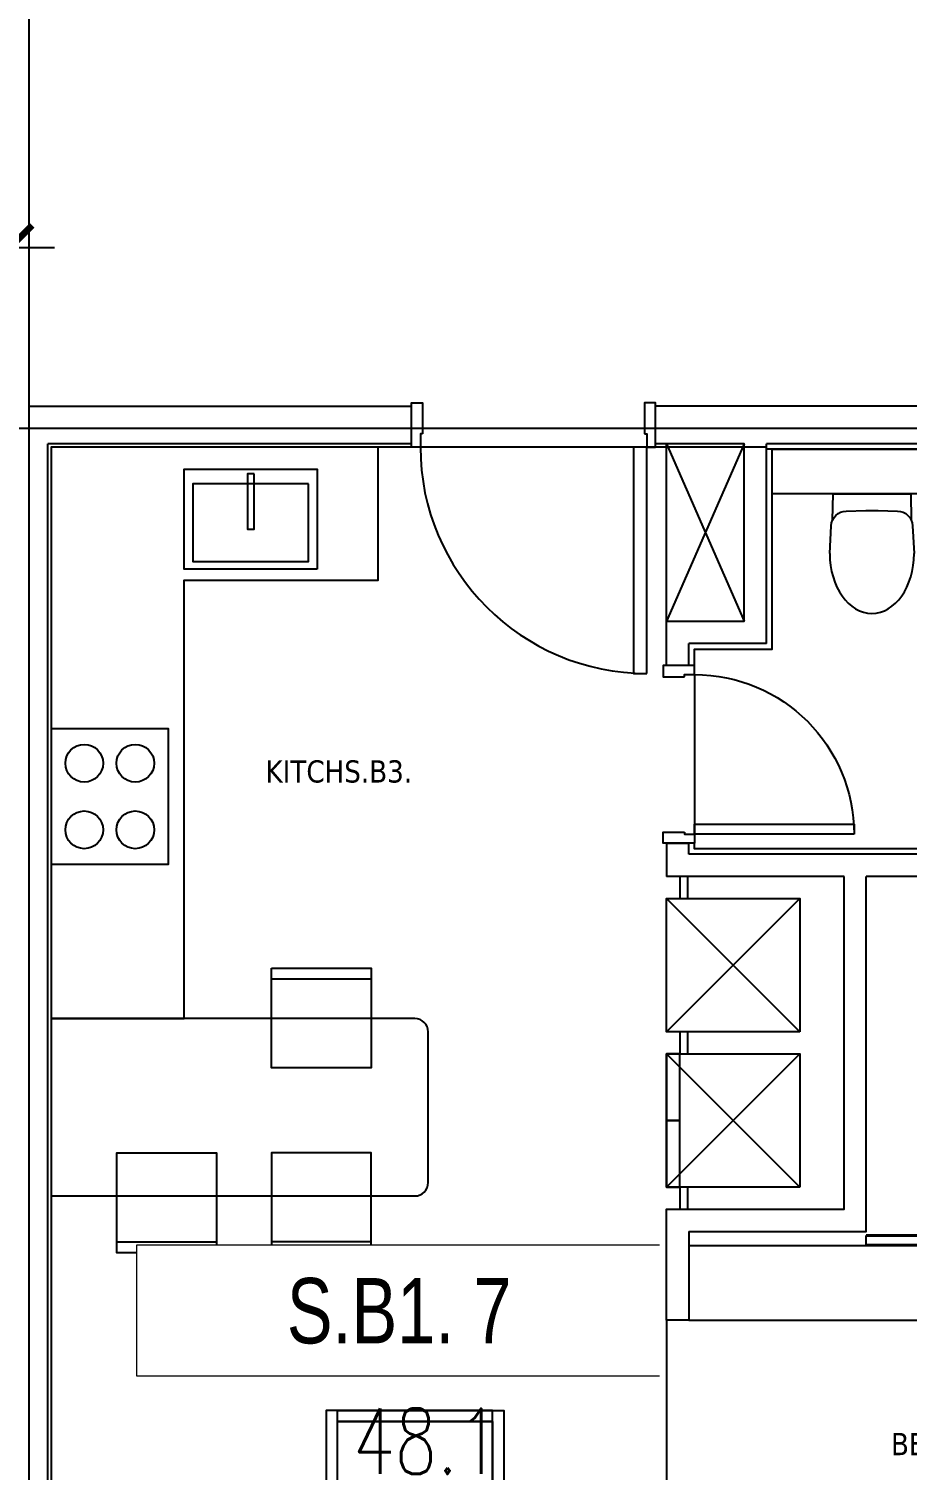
# Model space of a CAD drawing. Header units: millimetres. Extents: x -361699137 to 361252145, y -356478932 to 356523199.
# Drawn here: x -16523 to -12564, y 10875 to 17370 of the extents above; entities that cross this region are included whole.
import ezdxf
from ezdxf.enums import TextEntityAlignment as Align
from ezdxf.xclip import XClip

# ---------------------------------------------------------------- set-up
doc = ezdxf.new("R2010")
doc.units = ezdxf.units.MM
doc.header["$LTSCALE"] = 100
doc.header["$MEASUREMENT"] = 0
doc.header["$XCLIPFRAME"] = 0
doc.set_wipeout_variables(frame=1)
doc.linetypes.add('220126_HDN_HBA typical plan$0$HIDDEN', pattern=[0.375, 0.25, -0.125])
doc.linetypes.add('ACAD_ISO03W100', pattern=[30, 12, -18])
for name, color, linetype in [('1VinaPVC-Text', 9, 'Continuous'), ('A-_FURN----_E-_N', 251, 'Continuous'), ('A-ANNO-ROOM', 50, 'Continuous'), ('IDEA - dim', 251, 'Continuous'), ('KC', 5, 'Continuous'), ('KT-Net manh', 139, 'Continuous'), ('KT-Tuong', 1, 'Continuous')]:
    doc.layers.add(name, color=color, linetype=linetype)
doc.layers.add('dien tich thong thuy', color=3, linetype='Continuous', plot=False)
for name, color, linetype, lineweight in [('KT-Chuviet', 255, 'Continuous', 15), ('KT-Net thay', 7, 'Continuous', 15), ('KT-Net truc', 18, 'Continuous', 15)]:
    doc.layers.add(name, color=color, linetype=linetype, lineweight=lineweight)
doc.styles.add('220126_HDN_HBA typical plan$0$211210_HDN_HBA_TYPICAL PLAN CORE OPT 1$0$HBA-Text', font='GOTHIC.TTF')
doc.styles.add('Arial Narrow', font='ARIALN.TTF')
doc.styles.add('font unicode ccu', font='arial.ttf')
doc.styles.add('ROMANS', font='ROMANS.SHX')
doc.styles.add('Tahoma', font='tahoma.ttf')
doc.dimstyles.new('ccu12-200', dxfattribs={"dimscale": 200, "dimtxt": 2.5, "dimasz": 1, "dimexe": 1, "dimexo": 2, "dimgap": 1, "dimtad": 1, "dimdec": 0, "dimdsep": 46, "dimtxsty": 'Arial Narrow', "dimblk": 'ARCHTICK', "dimcen": -1, "dimdle": 1, "dimclrd": 256, "dimclre": 256, "dimclrt": 3, "dimadec": 0, "dimazin": 2, "dimtfac": 0.1, "dimtdec": 0, "dimtmove": 0, "dimatfit": 1, "dimldrblk": 'ARCHTICK', "dimfxl": 1, "dimtvp": 0.8333333333333334, "dimtolj": 1, "dimtzin": 12, "dimarcsym": 0})

# ---------------------------------------------------------------- blocks, each defined once
blk = doc.blocks.new('*U204')
at = {"ltscale": 5}
blk.add_lwpolyline([(305, -530), (305, -1.13686837721616e-13), (-305, 0), (-305, -530)], close=True, dxfattribs=at)
for centre in [(-150, -150), (150, -150.0000000000001), (-150, -380), (150, -380)]:
    blk.add_circle(centre, 85, dxfattribs=at)
blk = doc.blocks.new('*U206')
at = {"layer": 'A-_FURN----_E-_N', "linetype": 'Continuous'}
for points in [[(-899.9999999999709, 600), (-899.9999999999709, 1000), (-1349.999999999971, 1000), (-1349.999999999971, 600)], [(-900.0000000000291, -1000), (-900.0000000000291, 1000), (900.0000000000291, 1000), (900.0000000000291, -1000)], [(-880.0000000000291, -980), (-880.0000000000291, 980), (880.0000000000291, 980), (880.0000000000291, -980)], [(1350.000000000029, 600), (1350.000000000029, 1000), (900.0000000000291, 1000), (900.0000000000291, 600)]]:
    blk.add_lwpolyline(points, close=True, dxfattribs=at)
at = {"layer": 'A-_FURN----_E-_N', "linetype": '220126_HDN_HBA typical plan$0$HIDDEN', "ltscale": 500}
blk.add_lwpolyline([(-900.0000000000291, -1000), (-900.0000000000291, 1000), (900.0000000000291, 1000), (900.0000000000291, -1000)], close=True, dxfattribs=at)
at = {"layer": 'A-_FURN----_E-_N', "linetype": 'Continuous'}
for points in [[(-54.9999999999709, 580), (-54.9999999999709, 880), (-655.605454891891, 880), (-655.605454891891, 480), (-448.1151331290312, 480)], [(645.6054548844986, 580), (645.6054548844986, 880), (45.0000000000291, 880), (45.0000000000291, 580)], [(-880.0000000000291, 248.6659454330802), (-326.2632651105232, 580), (880.0000000000291, 580), (880.0000000000291, 480), (-326.2632651105232, 480), (-326.2632651105232, 580), (-326.2632651105232, 248.6659454330802), (-880.0000000000291, 248.6659454330802)]]:
    blk.add_lwpolyline(points, dxfattribs=at)
blk = doc.blocks.new('220126_HDN_HBA typical plan$0$210902_YS plan 330pm ver13$0$TOTO-WC-CW822J')
at = {"color": 0}
blk.add_lwpolyline([(-177.2072506700642, -119.1915361834399), (-175, 0), (175, 0), (177.2072506700642, -119.1915361836145)], dxfattribs=at)
blk.add_lwpolyline([(-190, -270), (-183.3947591906181, -144.5004246227618, -0.3908696114996718), (-115.4352058441145, -78.20653349565691), (-27.76706723973621, -75.77130742336158, -0.01388621073825284), (27.76706724101678, -75.77130742336158), (115.4352058439981, -78.20653349565691, -0.3908696114996718), (183.3947591905016, -144.5004246227618), (190, -270)], format="xyb", dxfattribs=at)
blk.add_ellipse((0, -270), major_axis=(0, -270), ratio=0.7037037037037037, start_param=4.71238898038469, end_param=7.853981633974483, dxfattribs=at)
blk = doc.blocks.new('*U205')
at = {"ltscale": 5}
for points in [[(-300, -450), (300, -450), (300, 0), (-300, 0)], [(-15, -20), (15, -20), (15, -270), (-15, -270)], [(-261, -65), (261, -65), (261, -415), (-261, -415)]]:
    blk.add_lwpolyline(points, close=True, dxfattribs=at)
blk = doc.blocks.new('d800')
blk.add_line((760, 70), (40, 70))
for points in [[(40, 790), (40, 70), (85, 70), (85, 790)], [(50, 25), (40, 25), (40, 70), (0, 70), (0, -70), (50, -70)], [(750, 25), (760, 25), (760, 70), (800, 70), (800, -70), (750, -70)]]:
    blk.add_lwpolyline(points, close=True)
blk.add_arc((40, 70), 720, 0, 90)
blk = doc.blocks.new('15')
at = {"layer": 'A-_FURN----_E-_N'}
for p, q in [((3775.000000281259, 4365.000000000107, -2.478332509891004e-05), (4115.000000000015, 4365.000000000107, -2.478332509890831e-05)), ((4115, 4315.000000000107, -2.478332509890926e-05), (2975.000002559274, 4315.000000000107, -2.478332509890926e-05))]:
    blk.add_line(p, q, dxfattribs=at)
at = {"layer": 'IDEA - dim'}
for p, q in [((1724.999999996275, 7930), (1724.999999996275, 8100)), ((2875.000003168359, 7129.999997236184), (2875.000003688037, 7930)), ((3324.999999353662, 7029.999996854924), (3325.000003045425, 7030.000003049732)), ((2874.999999353662, 6879.999997236126), (2875.000003045425, 6880.000002287212)), ((2999.999999634922, 6129.999998246261), (2874.999999955297, 6129.999998246261)), ((2975.000002559274, 3979.999994852988), (4114.999999998137, 3979.999994852988))]:
    blk.add_line(p, q, dxfattribs=at)
for points in [[(1775.000000007451, 7975.000000000058), (1765.000000007451, 7975.000000000058), (1765.000000007451, 7915.000000000058), (1725.000000007451, 7915.000000000058), (1725.000000007451, 8115.000000000058), (1775.000000007451, 8115.000000000058)], [(2775.000000007451, 7975.000000000058), (2785.000000007451, 7975.000000000058), (2785.000000007451, 7915.000000000058), (2825.000000007451, 7915.000000000058), (2825.000000007451, 8115.000000000058), (2775.000000007451, 8115.000000000058)], [(2785.000000007451, 6894.999999999651), (2785.000000007451, 7914.999999999651), (2725.000000007451, 7914.999999999651), (2725.000000007451, 6894.999999999651)], [(3350.000001376495, 7905), (4250.000001834705, 7905), (4250.000001834705, 7705), (3350.000001376495, 7705)], [(2934.999999891967, 5979.999987038027), (2935.000002559274, 5879.999992185039), (2971.000002559274, 5879.999992185039), (2971.000002559274, 5979.999987038027)], [(3475.000002559274, 5279.999992185039), (2875.000002559274, 5279.999992185039), (2875.000002559274, 5879.999992185039), (3475.000002559274, 5879.999992185039)], [(1093.376600351228, 5566.983968055807), (1543.376600351228, 5566.983968055807), (1543.376600351228, 5116.983968055807), (1093.376600351228, 5116.983968055807)], [(1093.376600351228, 5566.983968055807), (1543.376600351228, 5566.983968055807), (1543.376600351228, 5516.983968055807), (1093.376600351228, 5516.983968055807)], [(2934.999997224659, 5279.999989706033), (2934.999999891967, 5179.999994853046), (2970.999999891967, 5179.999994853046), (2970.999999891967, 5279.999989706033)], [(3474.999999891967, 4579.999994853046), (2874.999999891967, 4579.999994853046), (2874.999999891967, 5179.999994853046), (3474.999999891967, 5179.999994853046)], [(2934.999999891967, 5179.999994853046), (2874.999999891967, 5179.999994853046), (2874.999999891967, 4879.999994853046), (2934.999999891967, 4879.999994853046)], [(2934.999999891967, 4879.999994853046), (2874.999999891967, 4879.999994853046), (2874.999999891967, 4579.999994853046), (2934.999999891967, 4579.999994853046)], [(846.6348699871887, 4283.634093876113), (396.6348699871887, 4283.634093876113), (396.6348699871887, 4733.634093876113), (846.6348699871887, 4733.634093876113)], [(1093.376600351228, 4283.634093876113), (1543.376600351228, 4283.634093876113), (1543.376600351228, 4733.634093876113), (1093.376600351228, 4733.634093876113)], [(2934.999999891967, 4579.999994853046), (2935.000002559274, 4480.000000000058), (2971.000002559274, 4480.000000000058), (2971.000002559274, 4579.999994853046)], [(846.6348699871887, 4283.634093876113), (396.6348699871887, 4283.634093876113), (396.6348699871887, 4333.634093876113), (846.6348699871887, 4333.634093876113)], [(1093.376600351228, 4283.634093876113), (1543.376600351228, 4283.634093876113), (1543.376600351228, 4333.634093876113), (1093.376600351228, 4333.634093876113)], [(1390.677188739181, 3075.738865847932), (1390.677188739181, 3523.743899913039), (2090.677188739181, 3523.743899913039), (2090.677188739181, 3573.743899913039), (1340.677188739181, 3573.743899913039), (1340.677188739181, 3075.738865847932)], [(2090.677188739181, 3075.738865847932), (2090.677188739181, 3523.743899913039), (1390.677188739181, 3523.743899913039), (1390.677188739181, 3573.743899913039), (2140.677188739181, 3573.743899913039), (2140.677188739181, 3075.738865847932)], [(2090.677188739181, 3523.743899913039), (2090.677188739181, 2923.743899913039), (1390.677188739181, 2923.743899913039), (1390.677188739181, 3523.743899913039)]]:
    blk.add_lwpolyline(points, close=True, dxfattribs=at)
for points in [[(700.0057077259262, 7915), (100.0057077259262, 7915), (100.0057077259262, 5339.999999999942), (700.0057077259262, 5339.999999999942), (700.0057077259262, 7315), (1575.005707724064, 7314.999999999942), (1575.005707724064, 7914.999999999942)], [(4115, 6104.999999256397), (2999.999999975786, 6104.999999256397), (2999.999999955297, 6129.999998246261)]]:
    blk.add_lwpolyline(points, dxfattribs=at)
blk.add_lwpolyline([(100.0057077259262, 4539.999999999942), (1740.005707722201, 4540, 0.414213562373095), (1800.005707722201, 4600), (1800.005707722201, 5280, 0.414213562373095), (1740.005707722201, 5340), (100.0057077259262, 5339.999999999942)], format="xyb", close=True, dxfattribs=at)
at = {"layer": 'IDEA - dim', "elevation": -2.478332509890926e-05}
blk.add_lwpolyline([(3775.000000281259, 4319.793337935223), (3775.000000281259, 4359.793337935223), (4575.000000281259, 4359.793337935223), (4575.000000281259, 4319.793337935223)], close=True, dxfattribs=at)
at = {"layer": 'IDEA - dim'}
blk.add_arc((2785.000000007451, 7914.999999999651), 1020, 180, 270, dxfattribs=at)
at = {"layer": 'KT-Net manh', "linetype": 'ACAD_ISO03W100', "ltscale": 4}
for p, q in [((3225.000003688037, 7930), (2875.000003168359, 7129.999997236184)), ((2875.000003688037, 7930), (3225.000003376976, 7129.999997236126)), ((3475.000002559274, 5879.999992185039), (2875.000002559274, 5279.999992185039)), ((2875.000002559274, 5879.999992185039), (3475.000002559274, 5279.999992185039)), ((3474.999999891967, 5179.999994853046), (2874.999999891967, 4579.999994853046)), ((2874.999999891967, 5179.999994853046), (3474.999999891967, 4579.999994853046)), ((2874.999999996275, 3979.999994853046), (2874.999999996275, 3000))]:
    blk.add_line(p, q, dxfattribs=at)
at = {"layer": 'KT-Net manh'}
for points in [[(1724.999999994412, 7915), (100.0057077259262, 7915), (100.0057077259262, 3015.000000000611), (264.999971461395, 3015.000000000611), (265.0054413653706, 139.9999999808506)], [(2999.999999314547, 6929.999998246261), (2999.999999294057, 7004.999997236126), (3350.000004667789, 7004.999997236126), (3350.000003671274, 7905), (5449.999999998137, 7905), (5449.999999998137, 6105), (4950.000000001863, 6105)]]:
    blk.add_lwpolyline(points, dxfattribs=at)
at = {"layer": 'KT-Tuong'}
for p, q in [((0.005707725897082128, 8100.000000000004, 7.59482372829634e-05), (1724.999999996275, 8100.000000000058)), ((1724.999999994383, 7930), (85.00570772589708, 7930, 7.220584799043882e-05)), ((85.00570772589708, 3000, 7.594823728296514e-05), (85.00570772589708, 7930, 7.594823728296514e-05)), ((5474.999999998137, 7930), (3325.000003688037, 7930)), ((3325.000003045425, 7029.999997236126), (3325.000003688037, 7930)), ((3325.000003045425, 7029.999997236126), (2974.999999273568, 7029.999997236126)), ((2974.999999312684, 6929.99999824632), (2974.999999273568, 7029.999997236126)), ((2999.999999634922, 6929.999998246261), (2875.000003075227, 6929.999998246203)), ((2874.999999996275, 6129.999998246261), (2874.999999996275, 5979.999997236126)), ((2874.999999996275, 6129.999998246261), (2974.999999955297, 6129.999998246261)), ((2974.999999996275, 6079.999996441649), (2974.999999955297, 6129.999998246261)), ((4115, 6079.999999256397), (2974.999999996275, 6079.999996441649)), ((3675.000000281259, 5979.999999261054), (2874.999999996275, 5979.999997236126))]:
    blk.add_line(p, q, dxfattribs=at)
for points in [[(5574.999999998137, 6080), (5574.999999998137, 7930), (5800.005707725912, 7930), (5800.005707725912, 8100), (2825.000000007451, 8100)], [(2875.000003075227, 6929.999998246203), (2875.000003197783, 7129.999997236184), (3225.000003376976, 7129.999997236126), (3225.000003688037, 7930), (2825.000000007451, 7930)], [(2975.000002559274, 4380.000000000058), (2975.000002559274, 3979.999994853046), (2875.000002559274, 3979.999994853046), (2875.000002559274, 4480.000000000058), (3675.000002559274, 4480.000000000058), (3675.000000281259, 5979.999999514199)], [(2975.000002559274, 4380.000000000058), (3775.000000281259, 4380.000000000058), (3775.000000281259, 5979.999999514199)], [(4114.999999998137, 5979.999999696098), (3775.000000281259, 5979.999999514199)]]:
    blk.add_lwpolyline(points, dxfattribs=at)
at = {"layer": 'IDEA - dim', "xscale": -1}
blk.add_blockref('*U205', (1000.005707725926, 7814.999999999942), dxfattribs=at)
at = {"layer": 'IDEA - dim'}
blk.add_blockref('220126_HDN_HBA typical plan$0$210902_YS plan 330pm ver13$0$TOTO-WC-CW822J', (3800.0000016056, 7705), dxfattribs=at)
at = {"layer": 'IDEA - dim', "xscale": -1, "rotation": 270}
for name, p in [('d800', (2929.999999634922, 6129.999998246261)), ('*U206', (4534.994292273856, 2114.999999999942, -7.59482372829634e-05))]:
    blk.add_blockref(name, p, dxfattribs=at)
at = {"layer": 'IDEA - dim', "extrusion": (0, 0, -1), "xscale": -1.000000000000001, "zscale": -1.000000000000001, "rotation": 90}
blk.add_blockref('*U204', (-630.0057077259262, 6339.999999999942), dxfattribs=at)
at = {"layer": '1VinaPVC-Text', "style": 'Tahoma'}
for s, p in [('KITCHS.B3.', (1066.610340910076, 6403.25719513424, 7.59482372829634e-05)), ('BED ROOM', (3886.102424362674, 3371.746283935907))]:
    blk.add_text(s, height=100, dxfattribs=at).set_placement(p)
blk = doc.blocks.new('TAG CAO DO SAN')
blk.add_wipeout([(1526701.778855525, -266095.22987594287), (1527644.6359120198, -266095.22987594287), (1527644.6359120198, -266330.944140067), (1526701.778855525, -266330.944140067)]).dxf.layer = 'KT-Net thay'
at = {"layer": 'KT-Net thay', "flags": 128}
blk.add_lwpolyline([(1526701.778855525, -266095.2298759429), (1526701.778855525, -266330.9441400666), (1527644.63591202, -266330.9441400666), (1527644.63591202, -266095.2298759429)], close=True, dxfattribs=at)
blk.add_lwpolyline([(1526701.778855525, -266330.9441400666), (1527644.63591202, -266330.9441400666)], dxfattribs=at)
at = {"layer": 'KT-Chuviet', "color": 31, "style": 'font unicode ccu', "width": 0.75}
blk.add_attdef('TÊNPHÒNG', text='', height=117.85713, dxfattribs=at).set_placement((1527175.308820772, -266213.4467624734), align=Align.MIDDLE_CENTER)
blk = doc.blocks.new('A$C1AAC5519')
at = {"layer": 'A-ANNO-ROOM', "insert": (772.955269176513, 1216.574747113511), "char_height": 600, "attachment_point": 2, "rotation": 50.44882673977027, "style": '220126_HDN_HBA typical plan$0$211210_HDN_HBA_TYPICAL PLAN CORE OPT 1$0$HBA-Text'}
blk.add_mtext_dynamic_manual_height_columns('S.B1.', width=722857412.8743668, gutter_width=9765.624999999996, heights=[0], dxfattribs=at)
blk = doc.blocks.new('A$C418F5BC8')
at = {"layer": 'A-ANNO-ROOM', "insert": (648.1133449638728, 1090.790118377889), "char_height": 600, "attachment_point": 2, "rotation": 50.44882673977027, "style": '220126_HDN_HBA typical plan$0$211210_HDN_HBA_TYPICAL PLAN CORE OPT 1$0$HBA-Text'}
blk.add_mtext_dynamic_manual_height_columns('SL-S', width=722857412.8743668, gutter_width=9765.624999999996, heights=[0], dxfattribs=at)
blk = doc.blocks.new('A$C2A6C5140')
at = {"layer": 'A-ANNO-ROOM', "insert": (731.4497625969816, 1190.0169191678, 0.0003277973379295924), "char_height": 600, "attachment_point": 2, "rotation": 50.44882673977027, "style": '220126_HDN_HBA typical plan$0$211210_HDN_HBA_TYPICAL PLAN CORE OPT 1$0$HBA-Text'}
blk.add_mtext_dynamic_manual_height_columns('2-BR', width=722857412.8743668, gutter_width=9765.624999999996, heights=[0], dxfattribs=at)
blk = doc.blocks.new('A$C5388591E')
at = {"layer": 'A-ANNO-ROOM', "insert": (894.3001998505497, 842.1987865094561, 0.0004622000541105721), "char_height": 600, "attachment_point": 2, "rotation": 1.4064704596368105, "style": '220126_HDN_HBA typical plan$0$211210_HDN_HBA_TYPICAL PLAN CORE OPT 1$0$HBA-Text'}
blk.add_mtext_dynamic_manual_height_columns('3-BR', width=722857412.8743668, gutter_width=9765.624999999996, heights=[0], dxfattribs=at)
blk = doc.blocks.new('A$C21AF0CCA')
at = {"layer": 'A-ANNO-ROOM', "insert": (1197.56892258345, 814.6835720778872), "char_height": 600, "attachment_point": 2, "rotation": 0.10542954816276216, "style": '220126_HDN_HBA typical plan$0$211210_HDN_HBA_TYPICAL PLAN CORE OPT 1$0$HBA-Text'}
blk.add_mtext_dynamic_manual_height_columns('S.B1P.', width=722857412.8743668, gutter_width=9765.624999999996, heights=[0], dxfattribs=at)
blk = doc.blocks.new('_ARCHTICK')
at = {"color": 0, "linetype": 'ByBlock', "const_width": 0.15}
blk.add_lwpolyline([(-0.5, -0.5), (0.5, 0.5)], dxfattribs=at)
blk = doc.blocks.new('*D460')
at = {"layer": 'Defpoints', "color": 0, "transparency": 16777216}
for p in [(125594.3891741135, -23249.54291073744), (123779.3891741156, -24514.11707172824), (125594.3891741135, -24514.11707172824)]:
    blk.add_point(p, dxfattribs=at)
at = {"layer": 'KC', "lineweight": -2, "transparency": 16777216}
for p, q in [((123779.3891741156, -24114.11707172824), (123779.3891741156, -23049.54291073744)), ((125594.3891741135, -24114.11707172824), (125594.3891741135, -23049.54291073744)), ((123579.3891741156, -23249.54291073744), (125794.3891741135, -23249.54291073744))]:
    blk.add_line(p, q, dxfattribs=at)
at = {"layer": 'KC', "lineweight": -2, "transparency": 16777216, "xscale": 200, "yscale": 200, "zscale": 200, "rotation": 180}
blk.add_blockref('_ARCHTICK', (123779.3891741156, -23249.54291073744), dxfattribs=at)
at = {"layer": 'KC', "lineweight": -2, "transparency": 16777216, "xscale": 200, "yscale": 200, "zscale": 200}
blk.add_blockref('_ARCHTICK', (125594.3891741135, -23249.54291073744), dxfattribs=at)
at = {"layer": 'KC', "color": 3, "transparency": 16777216, "insert": (124686.8891741146, -22794.2564168766), "char_height": 500, "attachment_point": 5, "style": 'Arial Narrow'}
blk.add_mtext('\\A1;1815', dxfattribs=at)
blk = doc.blocks.new('A$C0e39c971')
at = {"layer": 'KC', "ltscale": 2000}
for p, q in [((35283.17346037715, -27558.70956803046), (35283.17346037715, -65509.737436725)), ((2380.032819823595, -45480.20085322566), (61925.00747130672, -45480.2007855479))]:
    blk.add_line(p, q, dxfattribs=at)
at = {"layer": 'KC'}
dim = blk.add_linear_dim(base=(35198.22442685999, -44665.80737943771), p1=(33383.22442686209, -45930.3815404285), p2=(35198.22442685999, -45930.3815404285), dimstyle='ccu12-200', override={"dimzin": 0}, dxfattribs=at)
dim.commit()
dim.dimension.update_dxf_attribs({"geometry": '*D460', "text_midpoint": (34290.72442686104, -44210.52088557686), "insert": (-90396.16474725353, -21416.26446870026)})

msp = doc.modelspace()

# ---------------------------------------------------------------- linework, layer by layer
at = {"layer": 'dien tich thong thuy', "elevation": -7.594808240499368e-05}
msp.add_lwpolyline([(-10948.05450581282, 13650.41426808772), (-10948.05450581291, 15475.41426810557), (-13198.05450214085, 15475.41426808752), (-13198.05450214085, 15485.41426808871), (-13713.05450580359, 15485.41426808773), (-14783.05450581684, 15485.41426808773), (-16423.04879808513, 15485.41426808773), (-16423.04879808513, 10585.41426808773), (-16258.05450581107, 10585.41426808773), (-16258.05450581107, 7785.414268068576), (-13663.05450580918, 7785.414268068576), (-13533.05450580918, 7785.414268068576), (-10988.05450580694, 7785.414268068576), (-10988.05450580694, 10585.25538655172), (-10823.0487980851, 10585.25538655172), (-10823.04879808504, 13650.41426808772)], close=True, dxfattribs=at)

# ---------------------------------------------------------------- block references
msp.add_blockref('15', (-16523.05558758459, 7570.414579226068, -7.594841749942289e-05))
at = {"layer": 'A-ANNO-ROOM'}
for p in [(-259643.7130096142, 30107.50136767479, 5.460850030168077e-05), (-265285.2820729736, 28918.92663560377, 5.460850030168077e-05), (-245554.3968650475, 25356.81105555443, 5.460850030168077e-05), (-227992.1817903481, 24030.19494673412, 5.460832008522107e-05), (-256709.4713859697, 21832.8932062781, 5.460850030168077e-05), (-262170.0583902029, 20336.74231012515, 5.460850030168077e-05), (-227339.9751671815, 20267.82827189344, 5.460850030168077e-05), (-224467.8250259957, 15310.13736246047, 5.460832008522128e-05)]:
    msp.add_blockref('A$C21AF0CCA', p, dxfattribs=at)
at = {"layer": 'dien tich thong thuy'}
for name, p, rotation in [('A$C2A6C5140', (-231902.1761341663, 41866.69510118499, 3.214423980650787e-05), 310.9576437198666), ('A$C2A6C5140', (-223136.0769012624, 38294.90614465419, 1.895367564819208e-05), 310.9576437198666), ('A$C2A6C5140', (-179022.2876665308, 13510.42375649511, 0.000178988243818107), 310.9576437198666), ('A$C2A6C5140', (-199561.0792445699, 2742.960286576832, 0.0001030398263186841), 310.9576437198666), ('A$C2A6C5140', (-176749.4277460563, 2773.706094754736, 0.000178988243818107), 310.9576437198666), ('A$C2A6C5140', (-192735.1419570138, 2545.06827839894, 0.000178988243818107), 310.9576437198666), ('A$C418F5BC8', (-243956.3571569886, 39603.8582028097, -1.001597833679712e-05), 309.6632197063607), ('A$C418F5BC8', (-248126.4019441397, 37597.12528390926, -1.001597833679712e-05), 309.6632197063607), ('A$C418F5BC8', (-251890.361273925, 36548.61448139837, -1.001597833679712e-05), 309.6632197063607), ('A$C418F5BC8', (-255839.4329553979, 34945.01120257354, -1.001597833679712e-05), 309.6632197063607), ('A$C1AAC5519', (-240877.0889148213, 28052.61175672372, 0.0003723829774320968), 309.6566028083925), ('A$C1AAC5519', (-219521.6105350079, 27682.1615688601, 0.0005547181599990354), 309.6566028083925), ('A$C1AAC5519', (-217651.9125884596, 24627.95011466656, 0.0003723828570649432), 309.6566028083925), ('A$C1AAC5519', (-267764.0012375055, 19262.70548251106, 0.0003723828655667127), 309.6566028083925), ('A$C418F5BC8', (-223053.1163780628, 10712.6679421931, -1.001597833679712e-05), 309.6632197063607), ('A$C1AAC5519', (-213503.7868963684, 3324.648489140978, -0.3423708923741385), 309.6566028083925), ('A$C1AAC5519', (-207798.658660123, 3064.615415494518, 0.0003723828655667127), 309.6566028083925), ('A$C1AAC5519', (-184128.1584514385, 2786.454424718489, 0.0003723828655667127), 309.6566028083925)]:
    msp.add_blockref(name, p, dxfattribs=dict(at, rotation=rotation))
for p in [(-273086.0443437684, 28673.87453448355, -1.001579812033762e-05), (-220441.6689392982, 3035.191374137183, 4.458552763712727e-05)]:
    msp.add_blockref('A$C5388591E', p, dxfattribs=at)

# ---------------------------------------------------------------- next in the draw order: block references
at = {"layer": 'KT-Net truc'}
ref = msp.add_blockref('TAG CAO DO SAN', (-3832792.104398591, 677126.8768442771, -0.0003293113757523903), dxfattribs=dict(at, xscale=2.5, yscale=2.5, zscale=2.5))
XClip(ref).set_block_clipping_path([(1526674.1636322693, -266330.944140067), (1527644.6359120195, -266095.2298759429)])
ref.add_attrib('CAO-DO', '48.1', (-15062.24604880923, 10857.55224887434, -0.0003293113757523903), dxfattribs={"layer": 'KT-Chuviet', "color": 31, "ltscale": 15, "height": 294.6428301546305, "style": 'ROMANS', "width": 0.7500000000000001})
ref.add_attrib('CAO-DO', '-0.030', (-15062.24604880923, 10268.26658856509, -0.0003293113757523903), dxfattribs={"layer": 'KT-Chuviet', "color": 31, "ltscale": 15, "height": 294.6428301546305, "style": 'ROMANS', "width": 0.7500000000000001})
ref.add_attrib('TÊNPHÒNG', 'S.B1. 7', dxfattribs={"layer": 'KT-Chuviet', "color": 31, "height": 294.642825, "style": 'font unicode ccu', "width": 0.7500000000000001}).set_placement((-14853.83234665808, 11593.25993809349, -0.0003293113757523903), align=Align.MIDDLE_CENTER)

# ---------------------------------------------------------------- next in the draw order: block references
at = {"layer": 'KC'}
msp.add_blockref('A$C0e39c971', (-51806.2233402338, 61050.61543249532), dxfattribs=at)

doc.saveas('drawing.dxf')
